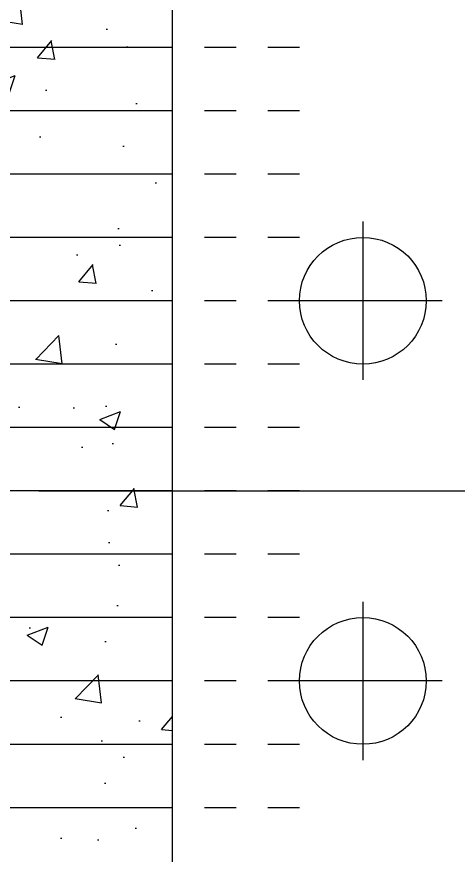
# Model space of a CAD drawing. Header units: millimetres. Extents: x 569 to 667, y -103 to 12.
# Drawn here: x 624.307 to 625.699, y -94.004 to -91.357 of the extents above; entities that cross this region are included whole.
import ezdxf

# ---------------------------------------------------------------- set-up
doc = ezdxf.new("R2010")
doc.units = ezdxf.units.MM
doc.header["$LTSCALE"] = 0.0003
doc.linetypes.add('HIDDEN', pattern=[9.525, 6.35, -3.175])
for name, color, linetype in [('RE-DADO', 130, 'Continuous'), ('SIM-ACHURADO', 8, 'Continuous'), ('SIM-CONCRETO', 4, 'Continuous'), ('SIM-COTAS', 1, 'Continuous'), ('SIM-OCULTAS', 8, 'HIDDEN'), ('SIM-REFUERZO', 6, 'Continuous')]:
    doc.layers.add(name, color=color, linetype=linetype)

# ---------------------------------------------------------------- blocks, each defined once
blk = doc.blocks.new('PILOTE-2')
at = {"layer": 'SIM-ACHURADO', "transparency": 33554687}
for points in [[(0, 0.25), (0, -0.25)], [(0.25, 0), (-0.25, 0)]]:
    blk.add_lwpolyline(points, dxfattribs=at)
blk.add_circle((0, 0), 0.2, dxfattribs=at)
blk = doc.blocks.new('DADO 14')
at = {"layer": 'SIM-ACHURADO', "transparency": 33554687}
blk.add_line((-2.8225, 0.0001), (2.964, 0.0001), dxfattribs=at)
blk.add_lwpolyline([(-2.4, 2.4001), (2.4, 2.4001), (2.4, -2.3999), (-2.4, -2.3999)], close=True, dxfattribs=at)
for p in [(-1.8, 0.6001), (-1.8, -0.5999), (-1.8, -0.5999)]:
    blk.add_blockref('PILOTE-2', p, dxfattribs=at)
blk = doc.blocks.new('enciente')
at = {"layer": 'SIM-ACHURADO', "transparency": 33554687}
h = blk.add_hatch(dxfattribs=at)
h.set_pattern_fill('AR-CONC', color=256, scale=0.0037)
h.paths.add_polyline_path([(651.4032, -89.2536), (644.2032, -89.2536), (644.2032, -96.4536), (651.4032, -96.4536)])
h.paths.add_polyline_path([(650.2032, -90.4536), (650.2032, -95.2536), (645.4032, -95.2536), (645.4032, -90.4536)], flags=16)
at = {"layer": 'SIM-CONCRETO', "color": 7, "transparency": 33554687}
blk.add_lwpolyline([(645.4032, -90.4536), (650.2032, -90.4536), (650.2032, -95.2536), (645.4032, -95.2536)], close=True, dxfattribs=at)
at = {"layer": 'SIM-OCULTAS', "transparency": 33554687}
for p, q in [((645.8032, -91.4538), (645.4032, -91.4538)), ((645.8032, -91.6538), (645.4032, -91.6538)), ((645.8032, -91.8538), (645.4032, -91.8538)), ((645.8032, -92.0538), (645.4032, -92.0538)), ((645.8032, -92.2538), (645.4032, -92.2538)), ((645.8032, -92.4538), (645.4032, -92.4538)), ((645.8032, -92.6538), (645.4032, -92.6538)), ((645.8032, -92.8538), (645.4032, -92.8538)), ((645.8032, -93.0538), (645.4032, -93.0538)), ((645.8032, -93.2538), (645.4032, -93.2538)), ((645.8032, -93.4538), (645.4032, -93.4538)), ((645.8032, -93.6538), (645.4032, -93.6538)), ((645.8032, -93.8538), (645.4032, -93.8538))]:
    blk.add_line(p, q, dxfattribs=at)
at = {"layer": 'SIM-REFUERZO', "transparency": 33554687}
for p, q in [((645.4032, -91.4538), (644.2532, -91.4538)), ((645.4032, -91.6538), (644.2532, -91.6538)), ((645.4032, -91.8538), (644.2532, -91.8538)), ((645.4032, -92.0538), (644.2532, -92.0538)), ((645.4032, -92.2538), (644.2532, -92.2538)), ((645.4032, -92.4538), (644.2532, -92.4538)), ((645.4032, -92.6538), (644.2532, -92.6538)), ((645.4032, -92.8538), (644.2532, -92.8538)), ((645.4032, -93.0538), (644.2532, -93.0538)), ((645.4032, -93.2538), (644.2532, -93.2538)), ((645.4032, -93.4538), (644.2532, -93.4538)), ((645.4032, -93.6538), (644.2532, -93.6538)), ((645.4032, -93.8538), (644.2532, -93.8538))]:
    blk.add_line(p, q, dxfattribs=at)

msp = doc.modelspace()

# ---------------------------------------------------------------- block references
at = {"layer": 'RE-DADO', "transparency": 33554687}
msp.add_blockref('DADO 14', (627.1983, -92.8538), dxfattribs=at)
at = {"layer": 'SIM-COTAS', "transparency": 33554687}
msp.add_blockref('enciente', (-20.6049, 0), dxfattribs=at)

doc.saveas('drawing.dxf')
